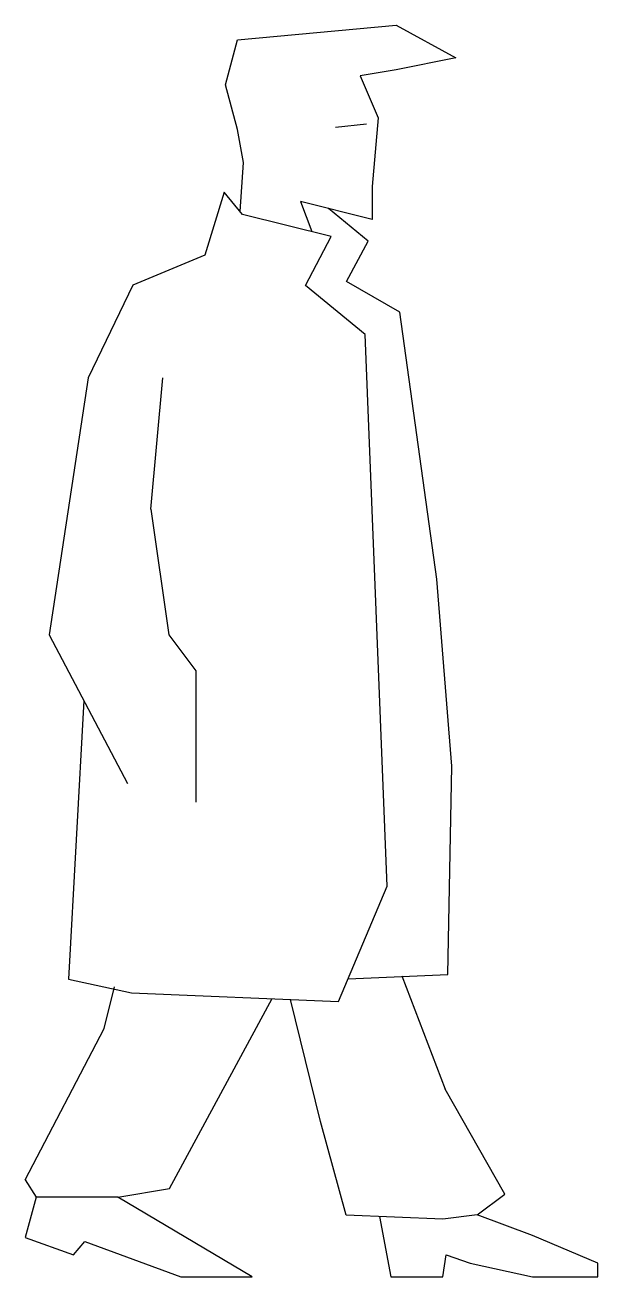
# Model space of a CAD drawing. Extents: x -83 to 0, y 1 to 182.
import ezdxf

# ---------------------------------------------------------------- set-up
doc = ezdxf.new("R2010")
doc.units = 0
doc.header["$LTSCALE"] = 25
doc.header["$MEASUREMENT"] = 0
doc.layers.get('0').update_dxf_attribs({"linetype": 'CONTINUOUS'})

msp = doc.modelspace()

# ---------------------------------------------------------------- linework, layer by layer
at = {"color": 0, "linetype": 'ByBlock'}
for p, q in [((-52.48, 179.81), (-29.54, 181.97)), ((-29.54, 181.97), (-20.88, 177.21)), ((-54.21, 173.31), (-52.48, 179.81)), ((-20.88, 177.21), (-29.54, 175.48)), ((-29.54, 175.48), (-34.73, 174.61)), ((-34.73, 174.61), (-32.14, 168.55)), ((-52.48, 166.82), (-54.21, 173.31)), ((-51.61, 162.06), (-52.48, 166.82)), ((-38.3, 167.17), (-33.8, 167.67)), ((-32.14, 168.55), (-33, 158.6)), ((-52.13, 154.99), (-51.61, 162.06)), ((-54.43, 157.75), (-57.24, 148.64)), ((-51.76, 154.55), (-54.43, 157.75)), ((-33, 158.6), (-33, 153.83)), ((-33, 153.83), (-43.39, 156.43)), ((-43.39, 156.43), (-41.75, 152.05)), ((-38.91, 151.34), (-51.76, 154.55)), ((-33.57, 150.67), (-39.31, 155.41)), ((-42.63, 144.26), (-38.91, 151.34)), ((-36.73, 144.85), (-33.57, 150.67)), ((-57.24, 148.64), (-67.63, 144.31)), ((-67.63, 144.31), (-74.12, 130.89)), ((-34.03, 137.17), (-42.63, 144.26)), ((-28.99, 140.38), (-36.73, 144.85)), ((-23.65, 101.74), (-28.99, 140.38)), ((-30.8, 57.28), (-34.03, 137.17)), ((-74.12, 130.89), (-79.75, 93.67)), ((-65.03, 111.85), (-63.3, 130.89)), ((-65.03, 111.85), (-62.44, 93.67)), ((-21.47, 74.66), (-23.65, 101.74)), ((-79.75, 93.67), (-68.41, 72.13)), ((-62.44, 93.67), (-58.54, 88.47)), ((-58.54, 88.47), (-58.54, 69.43)), ((-74.74, 84.15), (-76.98, 43.78)), ((-22.03, 44.46), (-21.47, 74.66)), ((-37.86, 40.58), (-30.8, 57.28)), ((-76.98, 43.78), (-67.85, 41.84)), ((-36.47, 43.85), (-22.03, 44.46)), ((-28.72, 44.28), (-22.4, 27.88)), ((-71.8, 36.67), (-70.3, 42.67)), ((-67.85, 41.84), (-37.86, 40.58)), ((-62.33, 13.5), (-47.49, 40.98)), ((-40.48, 23.2), (-44.83, 40.87)), ((-83.25, 14.76), (-71.8, 36.67)), ((-13.8, 12.67), (-22.4, 27.88)), ((-36.76, 9.62), (-40.48, 23.2)), ((-83.25, 14.76), (-81.64, 12.23)), ((-69.84, 12.23), (-62.33, 13.5)), ((-81.64, 12.23), (-83.25, 6.41)), ((-69.84, 12.23), (-81.64, 12.23)), ((-50.39, 0.67), (-69.84, 12.23)), ((-17.8, 9.67), (-13.8, 12.67)), ((-22.78, 9.02), (-36.76, 9.62)), ((-31.95, 9.41), (-30.3, 0.67)), ((-17.8, 9.67), (-22.78, 9.02)), ((-9.8, 6.67), (-17.8, 9.67)), ((-83.25, 6.41), (-76.23, 3.88)), ((-76.23, 3.88), (-74.62, 5.82)), ((-74.62, 5.82), (-60.71, 0.67)), ((-0.3, 2.67), (-9.8, 6.67)), ((-22.78, 0.67), (-22.29, 3.88)), ((-22.29, 3.88), (-18.8, 2.67)), ((-18.8, 2.67), (-9.8, 0.67)), ((-0.3, 0.67), (-0.3, 2.67)), ((-60.71, 0.67), (-50.39, 0.67)), ((-30.3, 0.67), (-22.78, 0.67)), ((-9.8, 0.67), (-0.3, 0.67))]:
    msp.add_line(p, q, dxfattribs=at)

doc.saveas('drawing.dxf')
